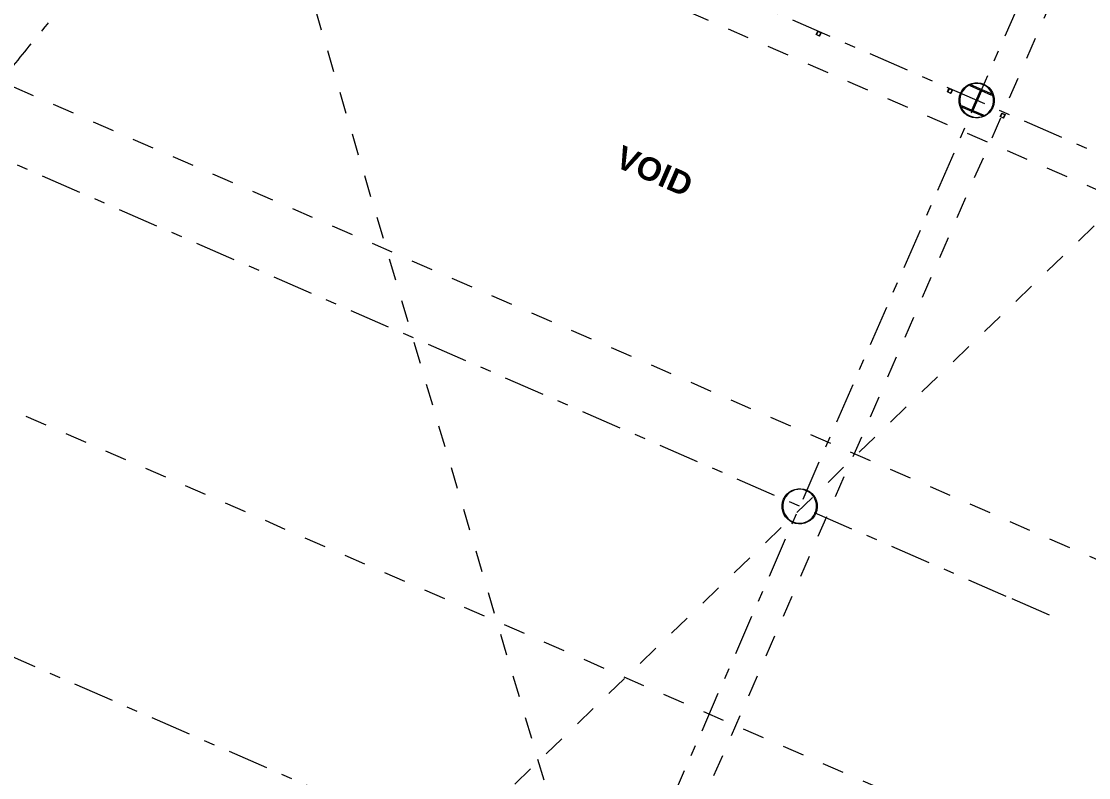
# Model space of a CAD drawing. Header units: millimetres. Extents: x -50172 to 90294, y -80883 to 25069.
# Drawn here: x -37531 to -23674, y -46074 to -36254 of the extents above; entities that cross this region are included whole.
import ezdxf
from ezdxf.enums import TextEntityAlignment as Align

# ---------------------------------------------------------------- set-up
doc = ezdxf.new("R2010")
doc.units = ezdxf.units.MM
doc.header["$MEASUREMENT"] = 0
doc.linetypes.add('Dashed', pattern=[564.444447, 282.222223, -282.222223])
doc.linetypes.add('Double Dashed', pattern=[1093.611073, 529.166651, -211.666656, 141.111112, -211.666656])
for name, color, linetype in [('A-95-MC_Marker_Section_P2.Marker', 7, 'Continuous'), ('COLUMN.IFC Import', 7, 'Continuous'), ('New_A-15-MG_Structural_Grid_Phase_2', 7, 'Continuous')]:
    doc.layers.add(name, color=color, linetype=linetype)
for name, color, linetype, lineweight in [('A-95-MC_Marker_Section_P2.Marker_Pen_No__1', 7, 'Continuous', 13), ('COLUMN.IFC Import_Pen_No__2', 8, 'Continuous', 15), ('New_A-95-P_Drawing_Pen_No__1', 7, 'Continuous', 13)]:
    doc.layers.add(name, color=color, linetype=linetype, lineweight=lineweight)
doc.layers.add('New_A-15-MG_Structural_Grid_Phase_2_Pen_No__222', color=7, linetype='Continuous', lineweight=13, true_color=0x65af33)
doc.layers.add('New_A-95-P_Text_1_50_GA_Pen_No__62', color=7, linetype='Continuous', lineweight=20, true_color=0xaaaaaa)
doc.styles.add('GENERATED_STYLE_2', font='')
doc.styles.add('GENERATED_STYLE_4', font='')
doc.styles.get('GENERATED_STYLE_2').set_extended_font_data('Swis721 BT', bold=True)
doc.styles.get('GENERATED_STYLE_4').set_extended_font_data('Swis721 BT')

# ---------------------------------------------------------------- blocks, each defined once
blk = doc.blocks.new('Standard grid marker_6')
at = {"layer": 'New_A-15-MG_Structural_Grid_Phase_2_Pen_No__222', "linetype": 'Double Dashed'}
blk.add_line((705, 0), (20649, 0), dxfattribs=at)
at = {"layer": 'New_A-15-MG_Structural_Grid_Phase_2_Pen_No__222', "style": 'GENERATED_STYLE_4'}
blk.add_attdef('AC_MarkerText_1', text='', height=350, rotation=360, dxfattribs=at).set_placement((-500, 34), align=Align.MIDDLE_CENTER)
blk = doc.blocks.new('Standard grid marker_7')
at = {"layer": 'New_A-15-MG_Structural_Grid_Phase_2_Pen_No__222', "linetype": 'Double Dashed'}
for p, q in [((705, 0), (17720, 0)), ((17720, 0), (18425, 0))]:
    blk.add_line(p, q, dxfattribs=at)
at = {"layer": 'New_A-15-MG_Structural_Grid_Phase_2_Pen_No__222', "style": 'GENERATED_STYLE_4'}
blk.add_attdef('AC_MarkerText_1', text='', height=350, rotation=360, dxfattribs=at).set_placement((-500, 43), align=Align.MIDDLE_CENTER)
blk = doc.blocks.new('Standard grid marker_24')
at = {"layer": 'New_A-15-MG_Structural_Grid_Phase_2_Pen_No__222', "linetype": 'Double Dashed'}
blk.add_arc((0, 0), 31507, 0, 43.0295, dxfattribs=at)
blk = doc.blocks.new('Column 137')
at = {"layer": 'COLUMN.IFC Import_Pen_No__2', "linetype": 'Continuous'}
for p, q in [((-197.887, 114.25), (-175.041, 146.877)), ((-168.913, 141.735), (-190.959, 110.25)), ((-175.041, 146.877), (-146.877, 175.041)), ((-141.735, 168.913), (-168.913, 141.735)), ((-146.877, 175.041), (-114.25, 197.887)), ((-110.25, 190.959), (-141.735, 168.913)), ((-114.25, 197.887), (-78.152, 214.72)), ((-75.415, 207.202), (-110.25, 190.959)), ((-78.152, 214.72), (-39.679, 225.029)), ((-38.289, 217.15), (-75.415, 207.202)), ((-39.679, 225.029), (0, 228.5)), ((0, 220.5), (-38.289, 217.15)), ((0, 228.5), (39.679, 225.029)), ((38.289, 217.15), (0, 220.5)), ((75.415, 207.202), (38.289, 217.15)), ((39.679, 225.029), (78.152, 214.72)), ((110.25, 190.959), (75.415, 207.202)), ((78.152, 214.72), (114.25, 197.887)), ((141.735, 168.913), (110.25, 190.959)), ((114.25, 197.887), (146.877, 175.041)), ((168.913, 141.735), (141.735, 168.913)), ((146.877, 175.041), (175.041, 146.877)), ((190.959, 110.25), (168.913, 141.735)), ((175.041, 146.877), (197.887, 114.25)), ((-228.5, 0), (-225.029, 39.679)), ((-225.029, 39.679), (-214.72, 78.152)), ((-217.15, 38.289), (-220.5, 0)), ((-207.202, 75.415), (-217.15, 38.289)), ((-214.72, 78.152), (-197.887, 114.25)), ((-190.959, 110.25), (-207.202, 75.415)), ((207.202, 75.415), (190.959, 110.25)), ((197.887, 114.25), (214.72, 78.152)), ((217.15, 38.289), (207.202, 75.415)), ((214.72, 78.152), (225.029, 39.679)), ((220.5, 0), (217.15, 38.289)), ((217.15, -38.289), (220.5, 0)), ((225.029, 39.679), (228.5, 0)), ((228.5, 0), (225.029, -39.679)), ((-225.029, -39.679), (-228.5, 0)), ((-214.72, -78.152), (-225.029, -39.679)), ((-220.5, 0), (-217.15, -38.289)), ((-217.15, -38.289), (-207.202, -75.415)), ((-197.887, -114.25), (-214.72, -78.152)), ((-207.202, -75.415), (-190.959, -110.25)), ((-175.041, -146.877), (-197.887, -114.25)), ((-190.959, -110.25), (-168.913, -141.735)), ((168.913, -141.735), (190.959, -110.25)), ((197.887, -114.25), (175.041, -146.877)), ((190.959, -110.25), (207.202, -75.415)), ((214.72, -78.152), (197.887, -114.25)), ((207.202, -75.415), (217.15, -38.289)), ((225.029, -39.679), (214.72, -78.152)), ((-146.877, -175.041), (-175.041, -146.877)), ((-168.913, -141.735), (-141.735, -168.913)), ((-114.25, -197.887), (-146.877, -175.041)), ((-141.735, -168.913), (-110.25, -190.959)), ((-78.152, -214.72), (-114.25, -197.887)), ((-110.25, -190.959), (-75.415, -207.202)), ((-39.679, -225.029), (-78.152, -214.72)), ((-75.415, -207.202), (-38.289, -217.15)), ((0, -228.5), (-39.679, -225.029)), ((-38.289, -217.15), (0, -220.5)), ((0, -220.5), (38.289, -217.15)), ((39.679, -225.029), (0, -228.5)), ((38.289, -217.15), (75.415, -207.202)), ((78.152, -214.72), (39.679, -225.029)), ((75.415, -207.202), (110.25, -190.959)), ((114.25, -197.887), (78.152, -214.72)), ((110.25, -190.959), (141.735, -168.913)), ((146.877, -175.041), (114.25, -197.887)), ((141.735, -168.913), (168.913, -141.735)), ((175.041, -146.877), (146.877, -175.041))]:
    blk.add_line(p, q, dxfattribs=at)
blk = doc.blocks.new('Discrete Accessory 1080')
at = {"layer": 'COLUMN.IFC Import_Pen_No__2', "linetype": 'Continuous'}
for p, q in [((-153.7, 157.25), (153.7, 157.25)), ((-153.7, 138.55), (-153.7, 157.25)), ((153.7, 157.25), (153.7, 138.55)), ((-6, 138.55), (-153.7, 138.55)), ((-6, -138.55), (-6, 138.55)), ((6, 138.55), (6, -138.55)), ((153.7, 138.55), (6, 138.55)), ((-153.7, -138.55), (-6, -138.55)), ((-153.7, -157.25), (-153.7, -138.55)), ((6, -138.55), (153.7, -138.55)), ((153.7, -138.55), (153.7, -157.25)), ((153.7, -157.25), (-153.7, -157.25))]:
    blk.add_line(p, q, dxfattribs=at)
blk = doc.blocks.new('Discrete Accessory 1228')
at = {"layer": 'COLUMN.IFC Import_Pen_No__2', "linetype": 'Continuous'}
for p, q in [((-25, 25), (25, 25)), ((-25, -25), (-25, 25)), ((-21, 21), (-21, -21)), ((21, 21), (-21, 21)), ((21, -21), (21, 21)), ((25, 25), (25, -25)), ((25, -25), (-25, -25)), ((-21, -21), (21, -21))]:
    blk.add_line(p, q, dxfattribs=at)
blk = doc.blocks.new('Discrete Accessory 1297')
at = {"layer": 'COLUMN.IFC Import_Pen_No__2', "linetype": 'Continuous'}
for p, q in [((-25, 25), (25, 25)), ((-25, -25), (-25, 25)), ((-21, 21), (-21, -21)), ((21, 21), (-21, 21)), ((21, -21), (21, 21)), ((25, 25), (25, -25)), ((25, -25), (-25, -25)), ((-21, -21), (21, -21))]:
    blk.add_line(p, q, dxfattribs=at)
blk = doc.blocks.new('Discrete Accessory 1298')
at = {"layer": 'COLUMN.IFC Import_Pen_No__2', "linetype": 'Continuous'}
for p, q in [((-25, 25), (25, 25)), ((-25, -25), (-25, 25)), ((-21, 21), (-21, -21)), ((21, 21), (-21, 21)), ((21, -21), (21, 21)), ((25, 25), (25, -25)), ((25, -25), (-25, -25)), ((-21, -21), (21, -21))]:
    blk.add_line(p, q, dxfattribs=at)
blk = doc.blocks.new('Column 166')
at = {"layer": 'COLUMN.IFC Import_Pen_No__2', "linetype": 'Continuous'}
for p, q in [((-197.887, 114.25), (-175.041, 146.877)), ((-168.913, 141.735), (-190.959, 110.25)), ((-175.041, 146.877), (-146.877, 175.041)), ((-141.735, 168.913), (-168.913, 141.735)), ((-146.877, 175.041), (-114.25, 197.887)), ((-110.25, 190.959), (-141.735, 168.913)), ((-114.25, 197.887), (-78.152, 214.72)), ((-75.415, 207.202), (-110.25, 190.959)), ((-78.152, 214.72), (-39.679, 225.029)), ((-38.289, 217.15), (-75.415, 207.202)), ((-39.679, 225.029), (0, 228.5)), ((0, 220.5), (-38.289, 217.15)), ((0, 228.5), (39.679, 225.029)), ((38.289, 217.15), (0, 220.5)), ((75.415, 207.202), (38.289, 217.15)), ((39.679, 225.029), (78.152, 214.72)), ((110.25, 190.959), (75.415, 207.202)), ((78.152, 214.72), (114.25, 197.887)), ((141.735, 168.913), (110.25, 190.959)), ((114.25, 197.887), (146.877, 175.041)), ((168.913, 141.735), (141.735, 168.913)), ((146.877, 175.041), (175.041, 146.877)), ((190.959, 110.25), (168.913, 141.735)), ((175.041, 146.877), (197.887, 114.25)), ((-228.5, 0), (-225.029, 39.679)), ((-225.029, 39.679), (-214.72, 78.152)), ((-217.15, 38.289), (-220.5, 0)), ((-207.202, 75.415), (-217.15, 38.289)), ((-214.72, 78.152), (-197.887, 114.25)), ((-190.959, 110.25), (-207.202, 75.415)), ((207.202, 75.415), (190.959, 110.25)), ((197.887, 114.25), (214.72, 78.152)), ((217.15, 38.289), (207.202, 75.415)), ((214.72, 78.152), (225.029, 39.679)), ((220.5, 0), (217.15, 38.289)), ((217.15, -38.289), (220.5, 0)), ((225.029, 39.679), (228.5, 0)), ((228.5, 0), (225.029, -39.679)), ((-225.029, -39.679), (-228.5, 0)), ((-214.72, -78.152), (-225.029, -39.679)), ((-220.5, 0), (-217.15, -38.289)), ((-217.15, -38.289), (-207.202, -75.415)), ((-197.887, -114.25), (-214.72, -78.152)), ((-207.202, -75.415), (-190.959, -110.25)), ((-175.041, -146.877), (-197.887, -114.25)), ((-190.959, -110.25), (-168.913, -141.735)), ((168.913, -141.735), (190.959, -110.25)), ((197.887, -114.25), (175.041, -146.877)), ((190.959, -110.25), (207.202, -75.415)), ((214.72, -78.152), (197.887, -114.25)), ((207.202, -75.415), (217.15, -38.289)), ((225.029, -39.679), (214.72, -78.152)), ((-146.877, -175.041), (-175.041, -146.877)), ((-168.913, -141.735), (-141.735, -168.913)), ((-114.25, -197.887), (-146.877, -175.041)), ((-141.735, -168.913), (-110.25, -190.959)), ((-78.152, -214.72), (-114.25, -197.887)), ((-110.25, -190.959), (-75.415, -207.202)), ((-39.679, -225.029), (-78.152, -214.72)), ((-75.415, -207.202), (-38.289, -217.15)), ((0, -228.5), (-39.679, -225.029)), ((-38.289, -217.15), (0, -220.5)), ((0, -220.5), (38.289, -217.15)), ((39.679, -225.029), (0, -228.5)), ((38.289, -217.15), (75.415, -207.202)), ((78.152, -214.72), (39.679, -225.029)), ((75.415, -207.202), (110.25, -190.959)), ((114.25, -197.887), (78.152, -214.72)), ((110.25, -190.959), (141.735, -168.913)), ((146.877, -175.041), (114.25, -197.887)), ((141.735, -168.913), (168.913, -141.735)), ((175.041, -146.877), (146.877, -175.041))]:
    blk.add_line(p, q, dxfattribs=at)
blk = doc.blocks.new('Standard grid marker_34')
at = {"layer": 'New_A-15-MG_Structural_Grid_Phase_2_Pen_No__222', "linetype": 'Double Dashed'}
blk.add_line((1317, 0), (57055, 0), dxfattribs=at)
at = {"layer": 'New_A-15-MG_Structural_Grid_Phase_2_Pen_No__222', "style": 'GENERATED_STYLE_4'}
for tag, p in [('AC_MarkerText_1_0', (-500, 43)), ('AC_MarkerText_1_1', (58871, 43))]:
    blk.add_attdef(tag, text='', height=350, rotation=180, dxfattribs=at).set_placement(p, align=Align.MIDDLE_CENTER)
blk = doc.blocks.new('Standard grid marker_40')
at = {"layer": 'New_A-15-MG_Structural_Grid_Phase_2_Pen_No__222', "linetype": 'Double Dashed'}
blk.add_line((18746, 0), (0, 0), dxfattribs=at)
at = {"layer": 'New_A-15-MG_Structural_Grid_Phase_2_Pen_No__222', "style": 'GENERATED_STYLE_4'}
for tag, p in [('AC_MarkerText_1_0', (-500, 41)), ('AC_MarkerText_1_1', (58742, 41))]:
    blk.add_attdef(tag, text='', height=350, rotation=270, dxfattribs=at).set_placement(p, align=Align.MIDDLE_CENTER)
blk = doc.blocks.new('Cutting Plane_6_1', base_point=(10470, -62287))
at = {"layer": 'A-95-MC_Marker_Section_P2.Marker_Pen_No__1', "linetype": 'Dashed'}
blk.add_line((3665, -59319), (-44301, -38404), dxfattribs=at)
blk = doc.blocks.new('Cutting Plane_7_1', base_point=(-15692, -10946))
at = {"layer": 'A-95-MC_Marker_Section_P2.Marker_Pen_No__1', "linetype": 'Dashed'}
blk.add_line((-20308, -27164), (-38549, -68998), dxfattribs=at)
blk = doc.blocks.new('Cutting Plane_8_1', base_point=(12010, -58755))
at = {"layer": 'A-95-MC_Marker_Section_P2.Marker_Pen_No__1', "linetype": 'Dashed'}
blk.add_line((11781, -58655), (-40955, -35660), dxfattribs=at)

msp = doc.modelspace()

# ---------------------------------------------------------------- linework, layer by layer
at = {"layer": 'New_A-95-P_Drawing_Pen_No__1', "linetype": 'Dashed'}
for p, q in [((-44942.9, -59472.2), (-14816.6, -30444.5)), ((-29460.8, -50437.1), (-34395.2, -33799.6)), ((-17745.3, -40981.9), (-34225, -33795.9))]:
    msp.add_line(p, q, dxfattribs=at)

# ---------------------------------------------------------------- block references
at = {"layer": 'A-95-MC_Marker_Section_P2.Marker'}
for name, p in [('Cutting Plane_7_1', (-15692.4, -10945.9)), ('Cutting Plane_8_1', (12010.4, -58755.3)), ('Cutting Plane_6_1', (10470.5, -62286.8))]:
    msp.add_blockref(name, p, dxfattribs=at)
at = {"layer": 'COLUMN.IFC Import', "linetype": 'Continuous', "zscale": 1000}
for name, p, rotation in [('Discrete Accessory 1298', (-27179.7, -36413.7), 246.4404115839877), ('Column 137', (-25128.4, -37280.9), 336.4404115839877), ('Discrete Accessory 1297', (-25474.8, -37157.1), 246.4404115839877), ('Discrete Accessory 1080', (-25128.4, -37280.9), 336.4404115839877), ('Discrete Accessory 1228', (-24790.8, -37477.4), 246.4404115839877), ('Column 166', (-27425.9, -42549.7), 336.4404115839877)]:
    msp.add_blockref(name, p, dxfattribs=dict(at, rotation=rotation))
at = {"layer": 'New_A-15-MG_Structural_Grid_Phase_2', "color": 8, "linetype": 'Continuous', "lineweight": 15, "zscale": 1000}
for name, p, rotation in [('Standard grid marker_40', (-30734.1, -50137), 66.44041158399293), ('Standard grid marker_34', (17283.6, -55774.3), 156.4404115839929), ('Standard grid marker_24', (-12978.9, -56444.6), 132.8760517734848), ('Standard grid marker_7', (-40916, -36666.3), 336.440411583993), ('Standard grid marker_6', (-43500.2, -41953.1), 336.440411583993)]:
    msp.add_blockref(name, p, dxfattribs=dict(at, rotation=rotation))

# ---------------------------------------------------------------- texts
at = {"layer": 'New_A-95-P_Text_1_50_GA_Pen_No__62', "linetype": 'Continuous', "insert": (-29782.1, -37996), "char_height": 300, "width": 3220.543, "attachment_point": 4, "rotation": 336.44041, "style": 'GENERATED_STYLE_2'}
msp.add_mtext('\\A1;{\\fSwis721 BT|b1|i0|c0|p34;VOID\\P\\fSwis721 BT|b1|i0|c0|p34;}', dxfattribs=at)

doc.saveas('drawing.dxf')
